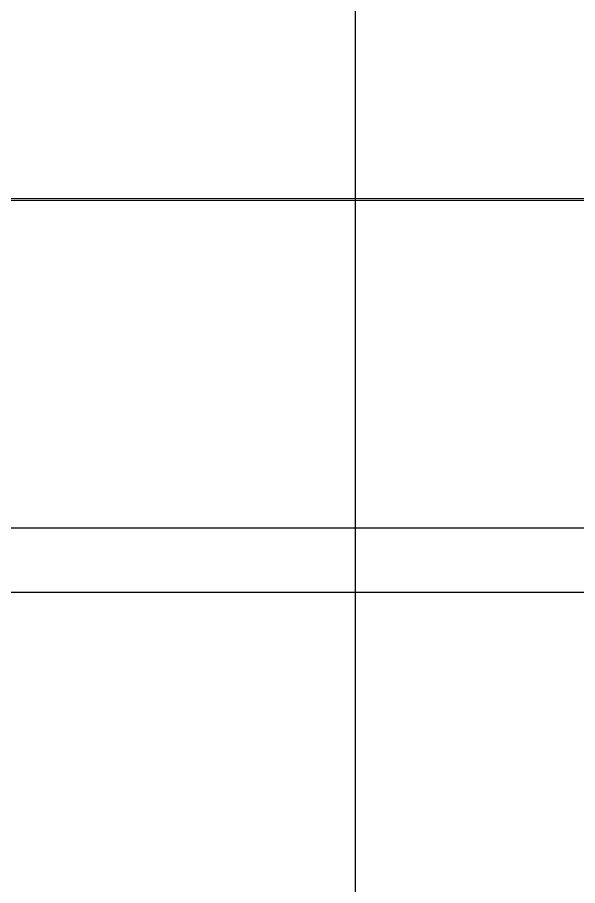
# Model space of a CAD drawing. Extents: x 54056 to 359947, y -41534 to 373650.
# Drawn here: x 83419 to 83973, y -37052 to -36194 of the extents above; entities that cross this region are included whole.
import ezdxf

# ---------------------------------------------------------------- set-up
doc = ezdxf.new("R2010")
doc.units = 0
doc.header["$LTSCALE"] = 3
doc.header["$MEASUREMENT"] = 0
doc.layers.get('0').update_dxf_attribs({"linetype": 'CONTINUOUS', "lineweight": 30})
doc.layers.add('DIM', color=4, linetype='CONTINUOUS', lineweight=20)
doc.layers.add('ROUNDS', color=7, linetype='CONTINUOUS')

msp = doc.modelspace()

# ---------------------------------------------------------------- linework, layer by layer
at = {"color": 1, "linetype": 'ByBlock', "lineweight": 30}
msp.add_line((83753.145, -34990.94), (83753.145, -37474.053), dxfattribs=at)
at = {"color": 7, "linetype": 'Continuous'}
for p, q in [((84185.145, -36699.153), (83321.145, -36699.153)), ((83245.145, -36762.153), (84261.145, -36762.153))]:
    msp.add_line(p, q, dxfattribs=at)
at = {"layer": 'DIM', "color": 2}
msp.add_lwpolyline([(83275.145, -35457.153), (84231.145, -35457.153), (84231.145, -36373.153), (83275.145, -36373.153)], close=True, dxfattribs=at)
at = {"layer": 'ROUNDS', "color": 7, "linetype": 'Continuous'}
msp.add_lwpolyline([(83273.145, -35455.153), (84233.145, -35455.153), (84233.145, -36375.153), (83273.145, -36375.153)], close=True, dxfattribs=at)

doc.saveas('drawing.dxf')
